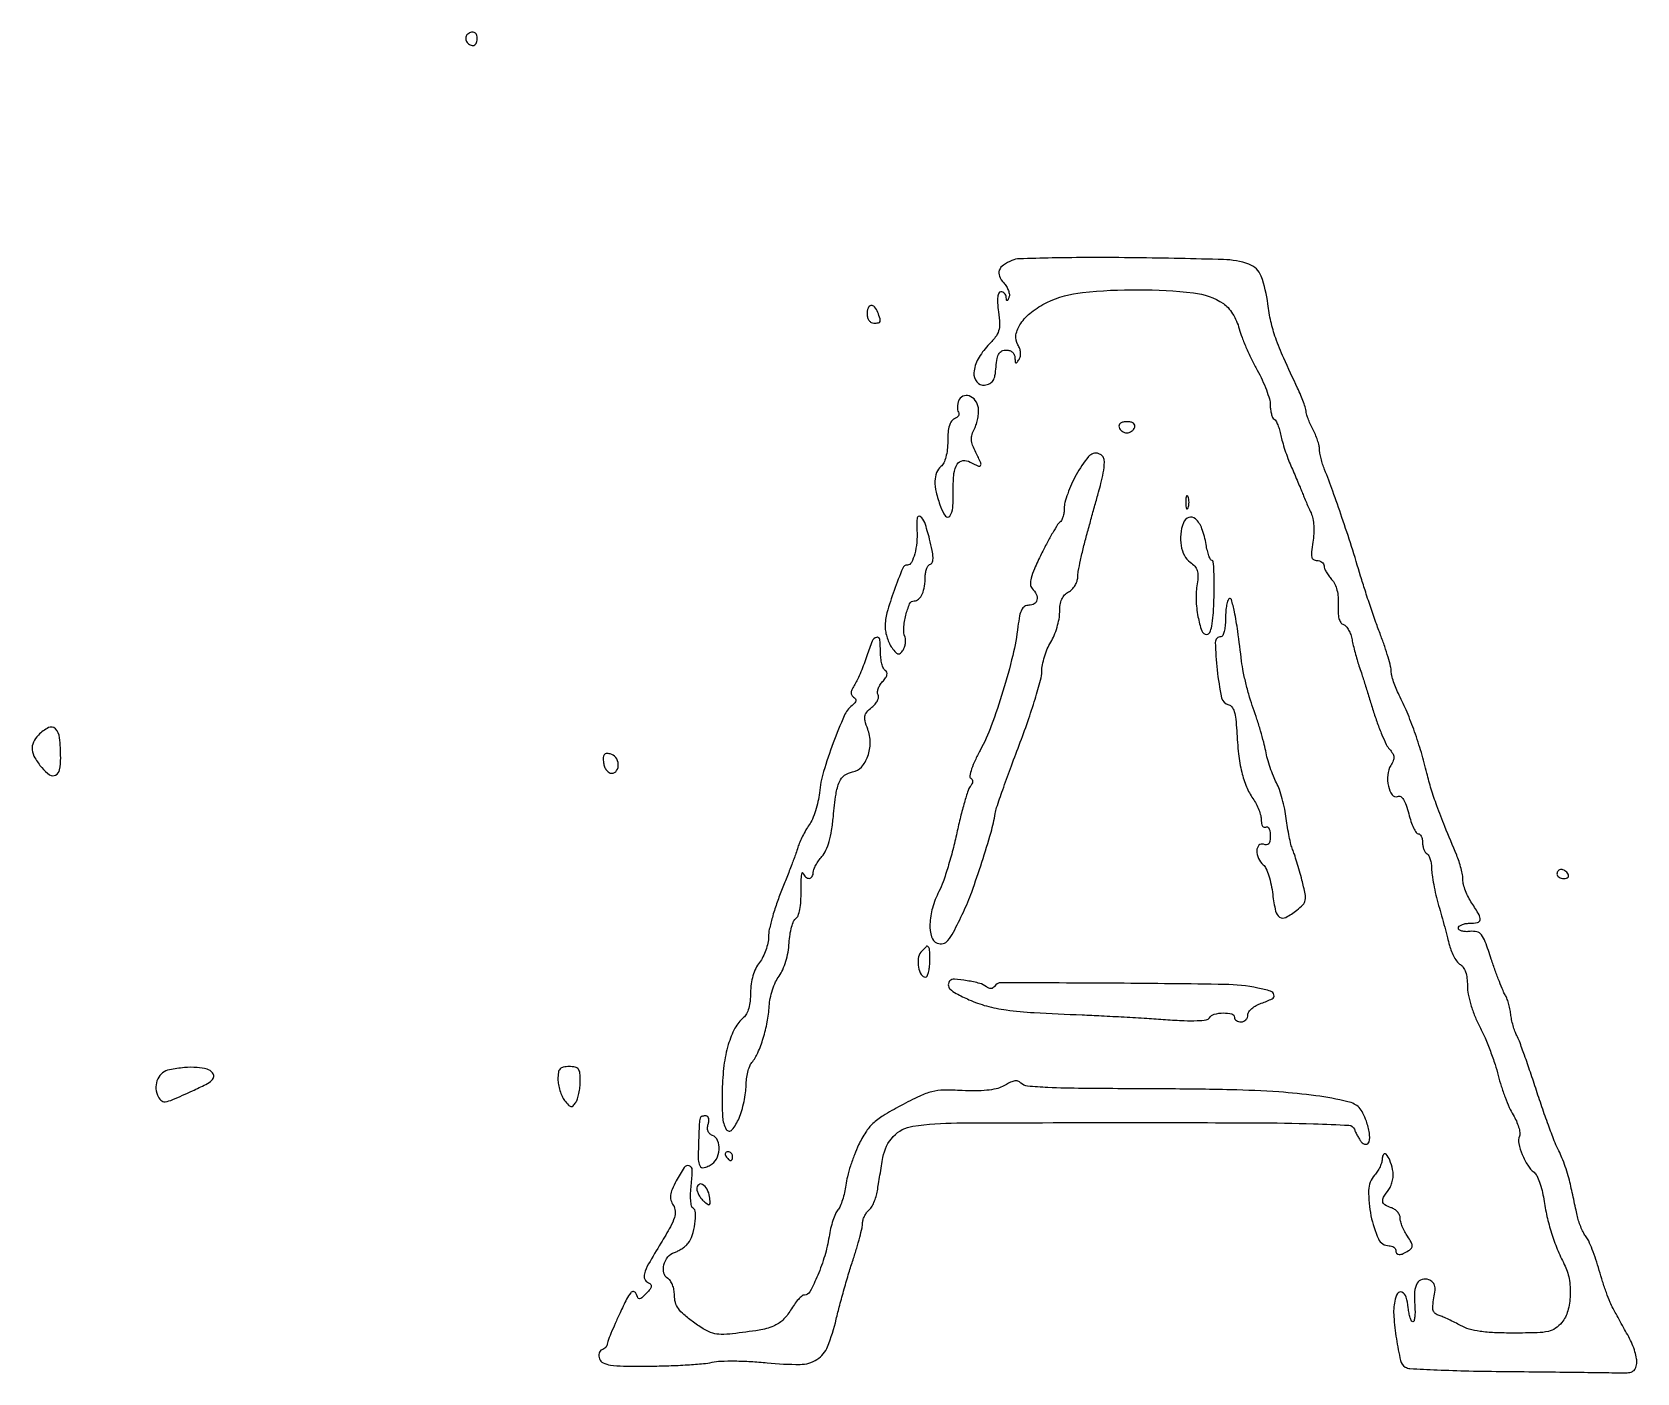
# Model space of a CAD drawing. Extents: x 0 to 5034, y 0 to 2560.
# Drawn here: x 3874.6 to 4232.8, y 1354.6 to 1654 of the extents above; entities that cross this region are included whole.
import ezdxf

# ---------------------------------------------------------------- set-up
doc = ezdxf.new("R2010")
doc.units = 0

msp = doc.modelspace()

# ---------------------------------------------------------------- linework, layer by layer
for points in [[(3971.693853, 1653.36052, 0.191124), (3971.401415, 1652.683432, 0.139481), (3971.603969, 1651.880661, 0.123736), (3972.230079, 1651.235684, 0.139398), (3973.059017, 1651, 0.156819), (3973.417907, 1651.1154, 0.097386), (3973.723586, 1651.440625, 0.079459), (3973.929934, 1651.926402, 0.06085), (3974, 1652.5, 0.103624), (3973.806289, 1653.424643, 0.202875), (3973.269246, 1653.932483, 0.1934), (3972.508765, 1653.913511, 0.094876)], [(4093.352327, 1603.026605, 0.052807), (4091.432993, 1601.985621, 0.155332), (4090.522556, 1600.81282, 0.189723), (4090.553086, 1599.489904, 0.084576), (4091.50466, 1597.994851, -0.046081), (4092.116429, 1597.1791, -0.049445), (4092.551867, 1596.283535, -0.055074), (4092.760602, 1595.444092, -0.129348), (4092.681569, 1594.807864, -0.01123), (4092.408019, 1594.166791, -0.268511), (4092.254793, 1594.057314, -0.404651), (4092.136425, 1594.151728, -0.016354), (4092.078947, 1594.75, 0.088121), (4091.962713, 1595.227329, 0.089361), (4091.689513, 1595.632812, 0.093301), (4091.303619, 1595.904585, 0.107289), (4090.864076, 1596, 0.283676), (4090.402467, 1595.715185, 0.087612), (4090.158243, 1594.897847, 0.047543), (4090.130078, 1593.528466, 0.015443), (4090.343154, 1591.513075, -0.022509), (4090.584248, 1588.876987, -0.087783), (4090.3746, 1587.259854, -0.091813), (4089.628046, 1585.850556, -0.025949), (4087.979078, 1583.978597, 0.068983), (4085.781074, 1581.003458, 0.104342), (4084.861723, 1577.929491, 0.192356), (4085.491391, 1575.874976, 0.264527), (4087.25, 1575.180449, 0.078602), (4088.389353, 1575.530348, 0.139488), (4089.114442, 1576.181899, 0.09543), (4089.552945, 1577.308129, 0.024614), (4089.810365, 1579.25, -0.022555), (4090.053562, 1581.144415, -0.09217), (4090.456726, 1582.226659, -0.154028), (4091.099287, 1582.79562, -0.105153), (4092.060365, 1583, -0.076818), (4092.852343, 1582.877602, -0.106264), (4093.4749, 1582.522468, -0.11299), (4093.871174, 1581.962235, -0.095755), (4094.015313, 1581.25, 0.013799), (4094.04874, 1580.330701, 0.295462), (4094.203424, 1580.122302, 0.337006), (4094.436066, 1580.192334, 0.015984), (4094.923538, 1580.910523, 0.088099), (4095.213573, 1581.618902, 0.072682), (4095.268914, 1582.434389, 0.066297), (4095.084678, 1583.299827, 0.054077), (4094.672208, 1584.15327, -0.185874), (4094.243908, 1586.371978, -0.106517), (4095.292208, 1588.928844, -0.078765), (4097.701753, 1591.47147, -0.051092), (4101.155684, 1593.603213, -0.087215), (4109.118365, 1595.86605, -0.027084), (4121.59286, 1596.474485, -0.025716), (4133.870595, 1595.775868, -0.118495), (4140.527767, 1593.38985, -0.069173), (4141.582991, 1592.467763, -0.03874), (4142.59848, 1591.095455, -0.03649), (4143.464358, 1589.459013, -0.037691), (4144.072319, 1587.731428, 0.025472), (4144.694768, 1585.814472, 0.0113), (4145.699941, 1583.351628, 0.011151), (4146.884147, 1580.785797, 0.014777), (4148.081517, 1578.509555, -0.019327), (4149.198619, 1576.33819, -0.019424), (4150.142696, 1574.090622, -0.019664), (4150.810485, 1572.072122, -0.070159), (4151, 1570.72816, 0.03082), (4151.064083, 1569.689524, 0.03667), (4151.255809, 1568.72666, 0.039778), (4151.534954, 1567.960439, 0.148155), (4151.870838, 1567.579826, -0.131576), (4152.246494, 1567.181066, -0.026269), (4152.66803, 1566.288903, -0.026121), (4153.060482, 1565.16749, -0.021757), (4153.361805, 1563.940974, 0.020318), (4153.713431, 1562.49172, 0.009915), (4154.273, 1560.673033, 0.009818), (4154.930655, 1558.801678, 0.01401), (4155.592927, 1557.170165, -0.001753), (4156.275525, 1555.600132, -0.001436), (4156.99449, 1553.917173, -0.00145), (4157.646701, 1552.365749, -0.003827), (4158.10196, 1551.25, 0.004611), (4158.525476, 1550.216678, 0.002539), (4159.061485, 1548.960388, 0.002531), (4159.618099, 1547.691611, 0.004056), (4160.107353, 1546.615151, -0.061491), (4160.507317, 1545.374569, -0.031444), (4160.713507, 1543.749207, -0.029339), (4160.721942, 1541.937042, -0.028348), (4160.519455, 1540.115151, 0.013011), (4160.206272, 1537.914247, 0.08242), (4160.261638, 1536.788432, 0.200138), (4160.657976, 1536.219744, 0.142726), (4161.412102, 1536, -0.072106), (4162.0189, 1535.912035, -0.08712), (4162.533555, 1535.655943, -0.10043), (4162.877614, 1535.275391, -0.134525), (4163, 1534.828741, 0.097158), (4163.113086, 1534.252264, 0.030119), (4163.497327, 1533.451999, 0.028848), (4164.045076, 1532.588974, 0.028095), (4164.693028, 1531.786707, -0.071084), (4165.399158, 1530.740328, -0.050105), (4165.888591, 1529.406061, -0.044434), (4166.146503, 1527.834312, -0.033205), (4166.159588, 1526.077787, 0.025219), (4166.144996, 1524.362934, 0.055484), (4166.344232, 1523.068965, 0.0797), (4166.744088, 1522.180015, 0.156927), (4167.341406, 1521.699232, -0.124371), (4167.918211, 1521.292753, -0.047977), (4168.486057, 1520.486428, -0.043702), (4168.960924, 1519.451925, -0.041117), (4169.260498, 1518.329411, 0.013015), (4169.530185, 1517.03, 0.007099), (4169.925027, 1515.449889, 0.00707), (4170.37215, 1513.85423, 0.011152), (4170.805421, 1512.5, -0.004899), (4171.341147, 1510.894969, -0.001312), (4172.161341, 1508.3321, -0.001329), (4173.077969, 1505.414916, -0.001373), (4173.969156, 1502.524169, 0.012002), (4174.895909, 1499.730415, 0.01367), (4175.919378, 1497.104465, 0.012899), (4176.902318, 1494.931321, 0.071369), (4177.617684, 1493.869961, -0.043137), (4178.335958, 1492.923829, -0.120409), (4178.599, 1492.139175, -0.119225), (4178.471743, 1491.316849, -0.04187), (4177.922008, 1490.246722, 0.117892), (4177.219668, 1488.152253, 0.076467), (4177.383256, 1485.59123, 0.101829), (4178.225058, 1483.703074, 0.341091), (4179.440823, 1483.338918, -0.232656), (4180.113397, 1483.2777, -0.115223), (4180.739428, 1482.661626, -0.060306), (4181.332635, 1481.412982, -0.019096), (4181.91335, 1479.429839, 0.019623), (4182.412298, 1477.732571, 0.029437), (4182.990654, 1476.301265, 0.029081), (4183.5678, 1475.247361, 0.258442), (4184.014398, 1475, -0.188672), (4184.390732, 1474.852751, -0.088989), (4184.710479, 1474.429836, -0.068806), (4184.927322, 1473.801812, -0.048805), (4185, 1473.059017, 0.046881), (4185.074077, 1472.270704, 0.046318), (4185.29375, 1471.50665, 0.050262), (4185.616444, 1470.876024, 0.111412), (4186, 1470.5, -0.138378), (4186.385854, 1470.079291, -0.042636), (4186.709736, 1469.273037, -0.038988), (4186.933604, 1468.266378, -0.034133), (4187.011869, 1467.190983, 0.0357), (4187.117987, 1465.793323, 0.010539), (4187.477772, 1463.674851, 0.010522), (4187.984156, 1461.303095, 0.011143), (4188.581257, 1459, -0.001511), (4189.240906, 1456.643471, -0.001222), (4189.93516, 1454.110069, -0.001234), (4190.564208, 1451.769561, -0.00319), (4191.003133, 1450.07683, 0.033315), (4191.449441, 1448.702195, 0.033505), (4192.073673, 1447.401739, 0.035491), (4192.771845, 1446.348704, 0.101388), (4193.433745, 1445.77714, -0.122167), (4194.097589, 1445.154558, -0.063653), (4194.591327, 1444.125091, -0.050385), (4194.899527, 1442.742834, -0.029682), (4195, 1441.051856, 0.049115), (4195.187682, 1439.145808, 0.024238), (4195.778056, 1436.782181, 0.02294), (4196.667281, 1434.261195, 0.02346), (4197.777905, 1431.851546, -0.017875), (4198.939604, 1429.403357, -0.01111), (4200.134074, 1426.456392, -0.011143), (4201.184437, 1423.492546, -0.019737), (4201.898019, 1421, 0.017177), (4202.556585, 1418.654321, 0.013391), (4203.426737, 1416.153481, 0.013598), (4204.364143, 1413.8653, 0.03178), (4205.217362, 1412.224616, -0.030093), (4205.93205, 1410.86156, -0.03389), (4206.446155, 1409.474726, -0.036135), (4206.712867, 1408.253421, -0.127986), (4206.624086, 1407.462766, 0.145605), (4206.495985, 1405.807377, 0.043435), (4207.249766, 1403.359887, 0.043909), (4208.475286, 1400.967118, 0.087671), (4209.898351, 1399.396021, -0.115616), (4210.494635, 1398.659676, -0.026722), (4211.115861, 1397.17813, -0.026206), (4211.66342, 1395.351288, -0.022999), (4212.045172, 1393.396021, 0.019674), (4212.766413, 1389.566768, 0.020073), (4213.782582, 1385.832, 0.020353), (4215.078833, 1382.241878, 0.021681), (4216.638646, 1378.845708, -0.074682), (4217.708096, 1375.669857, -0.054615), (4217.956119, 1371.951787, -0.056339), (4217.405543, 1368.429803, -0.103759), (4216.086293, 1365.860784, -0.072245), (4214.677718, 1364.560685, -0.096537), (4213.084883, 1363.870936, -0.047611), (4210.594277, 1363.568029, -0.006469), (4205.336293, 1363.5, -0.010463), (4201.032928, 1363.59006, -0.024617), (4197.834354, 1363.88217, -0.032986), (4195.392472, 1364.393057, -0.059107), (4193.5, 1365.171561, 0.009637), (4192.219595, 1365.852986, 0.008379), (4190.853157, 1366.518182, 0.008457), (4189.596198, 1367.078554, 0.024444), (4188.702238, 1367.408504, -0.090857), (4187.83996, 1367.863918, -0.155257), (4187.387361, 1368.531753, -0.096292), (4187.286764, 1369.581238, -0.022257), (4187.537331, 1371.347301, 0.023366), (4187.780693, 1373.090335, 0.090879), (4187.683975, 1374.170998, 0.141945), (4187.244098, 1374.884405, 0.092728), (4186.415043, 1375.394227, 0.15931), (4184.893876, 1375.471024, 0.201024), (4183.792668, 1374.612336, 0.111722), (4183.222461, 1372.696172, 0.03718), (4183.244891, 1369.75, -0.017791), (4183.31159, 1368.31233, -0.029607), (4183.252925, 1367.101562, -0.030363), (4183.100966, 1366.207299, -0.348617), (4182.839784, 1366, -0.287447), (4182.544179, 1366.185248, -0.034596), (4182.244131, 1366.932065, -0.032679), (4181.985102, 1367.957061, -0.020942), (4181.813358, 1369.172988, 0.05113), (4181.333018, 1371.535182, 0.208005), (4180.395446, 1372.619509, 0.385334), (4179.438119, 1372.336012, 0.089842), (4178.78003, 1370.629632, 0.065049), (4178.576883, 1367.188601, 0.022204), (4179.153718, 1362.210011, 0.016152), (4180.090925, 1357.390169, 0.200855), (4181.152374, 1355.905828, 0.125941), (4182.189067, 1355.581717, 0.00211), (4188.23735, 1355.289798, 0.005284), (4195.315025, 1355.053041, 0.003471), (4203.468237, 1354.923148, -0.000355), (4211.814902, 1354.842192, -0.000455), (4219.49692, 1354.755241, -0.000349), (4225.937598, 1354.671984, -0.003907), (4228.5, 1354.617043, 0.018314), (4230.68781, 1354.63317, 0.100635), (4231.827179, 1354.917542, 0.169232), (4232.463442, 1355.547566, 0.078556), (4232.80949, 1356.673227, 0.081295), (4232.786739, 1357.76824, 0.027074), (4232.408749, 1359.332184, 0.026128), (4231.794791, 1361.048568, 0.026956), (4231.010662, 1362.673227, 0.000148), (4230.10198, 1364.321406, 0.000116), (4229.114509, 1366.110261, 0.000117), (4228.194464, 1367.775137, 0.000286), (4227.516289, 1369, -0.030741), (4226.870827, 1370.354246, -0.008787), (4226.038308, 1372.528125, -0.00881), (4225.183431, 1375.019531, -0.009245), (4224.43124, 1377.5, 0.011367), (4223.690137, 1379.907081, 0.012889), (4222.868382, 1382.178125, 0.012146), (4222.076648, 1384.065193, 0.066971), (4221.496693, 1385, -0.051076), (4220.975018, 1385.784276, -0.02094), (4220.426349, 1386.940625, -0.020458), (4219.936361, 1388.241424, -0.024658), (4219.588, 1389.5, -0.000591), (4219.264995, 1390.947553, -0.00026), (4218.840973, 1392.863165, -0.000258), (4218.393441, 1394.894965, -0.000346), (4217.990192, 1396.736305, 0.017669), (4217.516123, 1398.591077, 0.01203), (4216.852517, 1400.665364, 0.012135), (4216.114523, 1402.638222, 0.02376), (4215.415724, 1404.162971, -0.025792), (4214.576647, 1406.013608, -0.004994), (4213.268456, 1409.44619, -0.0053), (4211.823623, 1413.485283, -0.004873), (4210.422616, 1417.668313, 0.003312), (4209.066191, 1421.760628, 0.004189), (4207.755556, 1425.524753, 0.00333), (4206.609927, 1428.662238, 0.033672), (4206.038119, 1429.928774, -0.036488), (4205.616247, 1430.877403, -0.017689), (4205.210867, 1432.142336, -0.017439), (4204.879827, 1433.495757, -0.023997), (4204.684038, 1434.732354, 0.023316), (4204.495569, 1435.9333, 0.019874), (4204.188234, 1437.178227, 0.020341), (4203.817013, 1438.289301, 0.052144), (4203.435573, 1439.045228, -0.044294), (4202.95413, 1439.963297, -0.005995), (4202.142049, 1441.982036, -0.006871), (4201.239192, 1444.404667, -0.005744), (4200.345871, 1447, 0.008459), (4198.991296, 1450.867036, 0.075538), (4198.123035, 1452.439006, 0.171841), (4197.112545, 1453.093865, 0.089715), (4195.595871, 1453.178434, -0.038984), (4194.601538, 1453.133341, -0.062243), (4193.762537, 1453.266101, -0.087179), (4193.195996, 1453.5434, -0.239873), (4193, 1453.928434, -0.215479), (4193.18526, 1454.338354, -0.079397), (4193.734375, 1454.685228, -0.060383), (4194.542806, 1454.921479, -0.040947), (4195.5, 1455, 0.048614), (4197.281815, 1455.173652, 0.327464), (4197.84764, 1455.788901, 0.161625), (4197.605598, 1456.925484, 0.013664), (4196, 1459.5, -0.029562), (4195.239003, 1460.811264, -0.025431), (4194.594872, 1462.269721, -0.026237), (4194.146833, 1463.656101, -0.064374), (4194.006589, 1464.716073, 0.04387), (4193.908556, 1465.794461, 0.017515), (4193.594093, 1467.245828, 0.017174), (4193.143641, 1468.7963, 0.02073), (4192.611598, 1470.216073, -0.003567), (4189.967111, 1476.597499, -0.009345), (4188.187435, 1481.226529, -0.012576), (4186.929685, 1484.981656, -0.016098), (4185.971642, 1488.5, 0.013955), (4184.736091, 1493.115365, 0.012954), (4183.216793, 1497.771842, 0.013379), (4181.527341, 1502.152981, 0.019171), (4179.780377, 1505.930778, -0.019216), (4179.098895, 1507.404825, -0.018486), (4178.522986, 1508.945804, -0.018778), (4178.117364, 1510.339913, -0.061474), (4178, 1511.290887, 0.061831), (4177.866386, 1512.367234, 0.009816), (4177.304929, 1514.422764, 0.010752), (4176.53972, 1516.830026, 0.009224), (4175.6338, 1519.329445, -0.006505), (4174.57727, 1522.19564, -0.003533), (4173.349731, 1525.743649, -0.003519), (4172.151619, 1529.371381, -0.005562), (4171.180996, 1532.5, 0.004477), (4169.139476, 1539.131294, 0.004708), (4167.012474, 1545.614314, 0.005008), (4164.952529, 1551.504055, 0.008948), (4163.124512, 1556.297053, -0.018184), (4162.693568, 1557.492842, -0.015843), (4162.328516, 1558.772712, -0.016125), (4162.072375, 1559.95177, -0.044543), (4161.993839, 1560.797053, 0.058529), (4161.891031, 1561.645809, 0.019968), (4161.550673, 1562.841149, 0.019538), (4161.066107, 1564.142713, 0.021318), (4160.493839, 1565.364307, -0.014784), (4159.922195, 1566.544201, -0.016197), (4159.439631, 1567.720834, -0.015802), (4159.093022, 1568.748799, -0.074149), (4159.002778, 1569.364307, 0.078592), (4158.899773, 1570.026061, 0.010944), (4158.444585, 1571.34139, 0.012298), (4157.828575, 1572.885257, 0.010154), (4157.098646, 1574.5, -0.005937), (4153.994979, 1581.214476, -0.020382), (4152.211938, 1585.674121, -0.02892), (4151.144728, 1589.360931, -0.025842), (4150.461571, 1593.28726, 0.058028), (4148.970996, 1599.471319, 0.224296), (4146.230287, 1602.166682, 0.077373), (4140.563051, 1603.205728, 0.003578), (4120.930117, 1603.593204, 0.003346), (4111.03002, 1603.651474, 0.004934), (4102.339218, 1603.558704, 0.002381), (4094.967437, 1603.372131, 0.090593)], [(4061, 1591, 0.072314), (4061.111864, 1590.230589, 0.08892), (4061.4375, 1589.583333, 0.10214), (4061.924246, 1589.153209, 0.130775), (4062.5, 1589, 0.036287), (4063.534289, 1589.075161, 0.274596), (4063.899279, 1589.370956, 0.168163), (4063.9112, 1589.951151, 0.013436), (4063.393011, 1591.418213, 0.07847), (4062.691681, 1592.634558, 0.272501), (4061.874973, 1592.941099, 0.276633), (4061.220756, 1592.375605, 0.07973)], [(4081.408363, 1571.621794, 0.04822), (4081.22744, 1570.968179, 0.043171), (4081.166009, 1570.267006, 0.045693), (4081.224187, 1569.623915, 0.093277), (4081.405644, 1569.152672, -0.152187), (4081.509506, 1568.748473, -0.123269), (4081.378357, 1568.31817, -0.098386), (4081.022035, 1567.925794, -0.067846), (4080.494256, 1567.63617, 0.154799), (4079.83364, 1567.108947, 0.074813), (4079.367242, 1566.120112, 0.051196), (4079.086874, 1564.654963, 0.021696), (4079, 1562.65383, -0.026455), (4078.899328, 1560.752439, -0.038404), (4078.594357, 1559.10054, -0.045171), (4078.120736, 1557.80149, -0.109985), (4077.5, 1557, 0.127317), (4076.507055, 1555.623167, 0.090239), (4076.142747, 1553.744473, 0.062965), (4076.427172, 1551.26506, 0.026685), (4077.396696, 1548.055246, 0.066877), (4078.502536, 1545.932417, 0.511603), (4079.452488, 1545.921759, 0.143408), (4080.136427, 1547.787495, 0.020436), (4080.242016, 1551.906941, -0.030303), (4080.402411, 1555.441648, -0.113719), (4081.122397, 1557.527316, -0.22958), (4082.359453, 1558.303913, -0.151302), (4084.039264, 1557.978987, 0.014654), (4085.860393, 1557.071962, 0.383378), (4086.342374, 1557.220741, 0.246619), (4086.377093, 1557.844364, 0.008692), (4085.303926, 1560.092585, -0.025775), (4084.568797, 1561.778432, -0.074456), (4084.302633, 1563.020949, -0.089461), (4084.434533, 1564.152313, -0.049262), (4084.969679, 1565.443344, 0.046155), (4085.407923, 1566.482345, 0.030499), (4085.723595, 1567.739955, 0.030673), (4085.881594, 1569.011526, 0.050868), (4085.839108, 1570.090543, 0.124853), (4085.158524, 1571.748965, 0.151188), (4083.808248, 1572.739375, 0.194541), (4082.382334, 1572.665826, 0.194543)], [(4117.25, 1565.75, 0.087886), (4117.509184, 1565.272249, 0.06965), (4117.935938, 1564.867188, 0.06941), (4118.459169, 1564.593688, 0.085974), (4119, 1564.5, 0.085974), (4119.540831, 1564.593688, 0.06941), (4120.064062, 1564.867188, 0.06965), (4120.490816, 1565.272249, 0.087886), (4120.75, 1565.75, 0.162171), (4120.750104, 1566.249077, 0.158614), (4120.451282, 1566.653846, 0.105759), (4119.848796, 1566.915359, 0.049736), (4119, 1567, 0.049736), (4118.151204, 1566.915359, 0.105759), (4117.548718, 1566.653846, 0.158614), (4117.249896, 1566.249077, 0.162171)], [(4107.658929, 1555.114672, 0.019576), (4106.641175, 1553.056763, 0.019238), (4105.78106, 1550.913685, 0.019529), (4105.174202, 1548.980275, 0.066369), (4105, 1547.673689, -0.034307), (4104.929835, 1546.652286, -0.039214), (4104.72044, 1545.69598, -0.04293), (4104.414728, 1544.930034, -0.138796), (4104.048306, 1544.529855, 0.115008), (4103.535574, 1544.020001, 0.00737), (4102.434328, 1542.201298, 0.010474), (4101.187838, 1539.966449, 0.00759), (4099.890337, 1537.428807, 0.010032), (4098.366066, 1534.169121, 0.039121), (4097.626281, 1532.072035, 0.070529), (4097.456199, 1530.66283, 0.193535), (4097.842031, 1529.757969, -0.083101), (4098.765967, 1528.46262, -0.161821), (4098.932355, 1527.217986, -0.21085), (4098.326707, 1526.339472, -0.138783), (4097.127229, 1526, 0.134119), (4096.179293, 1525.741069, 0.141575), (4095.517859, 1525.039866, 0.073082), (4095.056451, 1523.688547, 0.015945), (4094.684789, 1521.25, -0.029519), (4093.521461, 1514.797714, -0.014882), (4091.33764, 1506.818993, -0.014794), (4088.727044, 1499.109708, -0.035088), (4086.223822, 1493.596987, 0.016075), (4085.116115, 1491.384864, 0.02697), (4084.348884, 1489.453711, 0.025893), (4083.924298, 1487.934172, 0.319753), (4084.144567, 1487.410652, -0.130724), (4084.460265, 1487.076661, -0.139309), (4084.558513, 1486.638204, -0.105517), (4084.415914, 1486.11617, -0.054006), (4084.039372, 1485.547441, 0.095267), (4083.533398, 1484.627312, 0.007733), (4082.722621, 1481.981345, 0.010183), (4081.862159, 1478.766281, 0.007652), (4081.042157, 1475.19727, -0.011051), (4080.149057, 1471.427702, -0.010262), (4079.069823, 1467.606423, -0.010303), (4077.970368, 1464.248133, -0.0337), (4077.051343, 1462.10064, 0.048216), (4075.598582, 1458.414125, 0.061569), (4075.031521, 1454.809777, 0.07865), (4075.384812, 1451.973251, 0.235066), (4076.67005, 1450.573119, 0.152059), (4077.968189, 1450.489141, 0.160049), (4079.05372, 1451.16159, 0.057027), (4080.273894, 1453.004412, 0.006457), (4082.490066, 1457.5, 0.024829), (4084.358402, 1461.975796, 0.008404), (4086.639919, 1468.658774, 0.008035), (4088.673781, 1475.325469, 0.031987), (4089.590147, 1479.5, -0.043937), (4089.913971, 1480.823539, -0.002491), (4091.290619, 1484.806872, -0.003802), (4092.991021, 1489.533451, -0.002779), (4094.948392, 1494.757438, 0.007448), (4096.883022, 1500.071235, 0.009241), (4098.517188, 1505.073006, 0.007811), (4099.740869, 1509.30168, 0.066324), (4100.003738, 1511.257438, -0.048131), (4100.148073, 1512.73554, -0.026068), (4100.59278, 1514.509285, -0.025727), (4101.23888, 1516.283581, -0.036731), (4102.003738, 1517.77417, 0.038676), (4102.768459, 1519.278853, 0.025987), (4103.413598, 1521.097242, 0.026214), (4103.856455, 1522.934299, 0.046067), (4104, 1524.488986, -0.035261), (4104.115186, 1526.120292, -0.069193), (4104.473095, 1527.368949, -0.084473), (4105.095404, 1528.306751, -0.081427), (4106, 1529, 0.07565), (4106.766755, 1529.573759, 0.056386), (4107.419414, 1530.406549, 0.056675), (4107.866274, 1531.358598, 0.07891), (4108.023536, 1532.285184, -0.043506), (4108.149421, 1533.571114, -0.006938), (4108.648337, 1536.052523, -0.007638), (4109.323077, 1538.966167, -0.006625), (4110.117467, 1542, 0.000076), (4110.985074, 1545.144758, 0.000069), (4111.87986, 1548.391688, 0.000069), (4112.679428, 1551.29622, 0.000222), (4113.209738, 1553.227023, 0.051844), (4113.99556, 1557.97534, 0.337897), (4112.73099, 1559.858741, 0.310735), (4110.438119, 1559.21242, 0.048803)], [(4132.157895, 1549, 0.017491), (4132.189089, 1548.10856, 0.078554), (4132.306058, 1547.601562, 0.447206), (4132.474999, 1547.540618, 0.174857), (4132.662281, 1547.75, 0.057986), (4132.818615, 1548.320008, 0.037979), (4132.87034, 1549, 0.037979), (4132.818615, 1549.679992, 0.057986), (4132.662281, 1550.25, 0.174857), (4132.474999, 1550.459382, 0.447206), (4132.306058, 1550.398438, 0.078554), (4132.189089, 1549.89144, 0.017491)], [(4072.136749, 1542.75, -0.038394), (4072.094639, 1540.028579, -0.044096), (4071.628572, 1537.472516, -0.048931), (4070.889987, 1535.547032, -0.283968), (4070.004461, 1535, 0.30506), (4068.951733, 1534.291803, 0.010071), (4067.048241, 1529.329558, 0.01761), (4065.448567, 1524.351585, 0.071983), (4065.031803, 1521.212487, 0.045531), (4065.1539, 1520.028076, 0.030593), (4065.497146, 1518.710724, 0.030833), (4065.991133, 1517.465649, 0.051991), (4066.571288, 1516.504871, 0.019746), (4067.443815, 1515.440372, 0.162403), (4067.979597, 1515.131681, 0.255795), (4068.456605, 1515.279313, 0.050982), (4069.028981, 1516.004871, 0.058024), (4069.354837, 1516.679224, 0.045642), (4069.550223, 1517.467427, 0.047), (4069.595246, 1518.244988, 0.079333), (4069.469367, 1518.884243, -0.108435), (4069.187505, 1520.932752, -0.04162), (4069.655039, 1523.78482, -0.038556), (4070.509799, 1526.340605, -0.301403), (4071.504302, 1527, 0.189906), (4072.512613, 1527.397297, 0.098827), (4073.313685, 1528.51207, 0.069106), (4073.831695, 1530.260111, 0.037543), (4074, 1532.498454, -0.045851), (4074.084682, 1533.419961, -0.053901), (4074.336099, 1534.259496, -0.062352), (4074.705579, 1534.900022, -0.151465), (4075.144168, 1535.214723, 0.243149), (4075.60573, 1535.688817, 0.082388), (4075.734947, 1536.672911, 0.04306), (4075.542114, 1538.273291, 0.011228), (4074.955119, 1540.798056, 0.017696), (4073.865101, 1544.500994, 0.162252), (4072.872662, 1545.824614, 0.574677), (4072.17645, 1545.499014, 0.037877)], [(4131.606989, 1544.418213, 0.066246), (4131.004792, 1541.893093, 0.068277), (4131.093501, 1539.325092, 0.075473), (4131.830451, 1537.112638, 0.122505), (4133.124207, 1535.625555, -0.055551), (4134.155238, 1534.717614, -0.106422), (4134.706022, 1533.768373, -0.089579), (4134.869565, 1532.564614, -0.031238), (4134.683637, 1530.818851, 0.050174), (4134.441645, 1527.281026, 0.039496), (4134.867059, 1523.461424, 0.037479), (4135.723504, 1520.302989, 0.31787), (4136.858958, 1519.5, 0.298993), (4137.503334, 1519.923156, 0.054298), (4137.947663, 1521.358651, 0.031438), (4138.263241, 1523.794605, 0.008133), (4138.460038, 1527.75, 0.008373), (4138.512878, 1530.913324, 0.01395), (4138.438445, 1533.576562, 0.007582), (4138.284735, 1535.737778, 0.389196), (4137.998886, 1536, -0.283312), (4137.679182, 1536.196961, -0.028548), (4137.307142, 1537.054336, -0.029078), (4136.955847, 1538.213798, -0.018796), (4136.679233, 1539.58923, 0.047604), (4135.760038, 1543.100879, 0.115209), (4134.297903, 1545.329871, 0.288808), (4132.819266, 1545.627327, 0.213298)], [(4141.75, 1527.424664, 0.133839), (4141.458177, 1526.907814, 0.021498), (4141.220312, 1525.763287, 0.022456), (4141.054948, 1524.356584, 0.018031), (4141, 1522.833333, -0.024639), (4140.927566, 1521.364331, -0.039181), (4140.70625, 1520.126042, -0.046453), (4140.386653, 1519.245096, -0.290245), (4140, 1519, 0.419435), (4138.733351, 1517.71061, 0.024027), (4139.137853, 1511.575624, 0.023519), (4140.143672, 1505.378952, 0.299711), (4141.738586, 1503.799679, -0.193849), (4142.439208, 1503.339616, -0.077847), (4142.948316, 1502.289525, -0.046507), (4143.300339, 1500.580203, -0.015007), (4143.507572, 1498, 0.015517), (4143.930235, 1492.803969, 0.03068), (4144.644457, 1488.729693, 0.038477), (4145.69126, 1485.481834, 0.056069), (4147.133923, 1482.84563, -0.033164), (4147.848237, 1481.67121, -0.027505), (4148.45184, 1480.338053, -0.028372), (4148.86916, 1479.050444, -0.064261), (4149, 1478.036613, 0.045515), (4149.071379, 1477.254109, 0.09907), (4149.29375, 1476.696441, 0.177149), (4149.62202, 1476.450387, 0.214744), (4150, 1476.5, -0.25088), (4150.384298, 1476.523842, -0.16619), (4150.712221, 1476.212777, -0.084535), (4150.931144, 1475.538029, -0.036283), (4151, 1474.590402, -0.031692), (4150.925541, 1473.416835, -0.132892), (4150.658571, 1472.769126, -0.221511), (4150.190925, 1472.52589, -0.102872), (4149.5, 1472.638374, 0.299859), (4148.472411, 1472.412631, 0.191831), (4147.987714, 1471.242933, 0.109777), (4148.355709, 1469.472124, 0.114116), (4149.436787, 1468.052462, -0.117787), (4150.035504, 1467.254301, -0.024986), (4150.650809, 1465.615242, -0.02485), (4151.186762, 1463.596246, -0.021374), (4151.552011, 1461.430017, 0.02201), (4152.181784, 1457.723705, 0.19655), (4153.096641, 1456.387831, 0.275155), (4154.476692, 1456.325485, 0.040903), (4156.914097, 1457.900316, 0.039102), (4158.29841, 1459.148065, 0.148253), (4158.814751, 1460.178011, 0.094968), (4158.788224, 1461.572382, 0.01102), (4158.071368, 1464.62808, 0.005323), (4157.529443, 1466.639987, 0.005195), (4156.940555, 1468.656373, 0.005128), (4156.3869, 1470.41627, 0.019353), (4155.986696, 1471.5, -0.037539), (4155.629413, 1472.587568, -0.010243), (4155.231422, 1474.351746, -0.010299), (4154.861203, 1476.377073, -0.010553), (4154.578056, 1478.399562, 0.021487), (4154.236624, 1480.502478, 0.016376), (4153.689562, 1482.770631, 0.016646), (4153.035233, 1484.865775, 0.036914), (4152.368981, 1486.399562, -0.02599), (4151.689956, 1487.873839, -0.013742), (4150.995256, 1489.764246, -0.013639), (4150.388947, 1491.742426, -0.020492), (4149.978993, 1493.5, 0.016606), (4149.546984, 1495.419436, 0.007217), (4148.85187, 1497.940625, 0.007133), (4148.035367, 1500.601585, 0.009423), (4147.211609, 1503, -0.016071), (4146.39983, 1505.469925, -0.01063), (4145.620022, 1508.353125, -0.010702), (4144.98113, 1511.190396, -0.020362), (4144.609922, 1513.5, 0.004757), (4143.743635, 1520.222524, 0.016226), (4142.996652, 1524.570999, 0.020448), (4142.323918, 1527.279418, 0.571616)], [(4060.961973, 1514.75, -0.012325), (4060.34255, 1512.964663, -0.010528), (4059.604384, 1511.114701, -0.010658), (4058.861753, 1509.460767, -0.029477), (4058.247577, 1508.342599, 0.029037), (4057.672449, 1507.297702, 0.090307), (4057.462753, 1506.524941, 0.145878), (4057.583375, 1505.944399, 0.131411), (4058.005504, 1505.496598, -0.098385), (4058.414845, 1505.115477, -0.203388), (4058.509998, 1504.697125, -0.140019), (4058.276237, 1504.22039, -0.040719), (4057.674662, 1503.653999, 0.12129), (4055.908373, 1501.356924, 0.013965), (4053.436482, 1495.277405, 0.017791), (4051.295178, 1488.873148, 0.046468), (4050.359302, 1484.115347, -0.028608), (4050.047221, 1482.163567, -0.023194), (4049.497763, 1480.115702, -0.023782), (4048.811693, 1478.271032, -0.054528), (4048.085551, 1476.980659, 0.022833), (4047.341827, 1475.835177, 0.015607), (4046.599278, 1474.47268, 0.015757), (4045.964708, 1473.111607, 0.030437), (4045.55968, 1471.980659, -0.01618), (4045.106275, 1470.591108, -0.003153), (4044.192631, 1468.119427, -0.003346), (4043.089548, 1465.250484, -0.003091), (4041.919084, 1462.319518, 0.013747), (4040.801686, 1459.338531, 0.014013), (4039.857481, 1456.319527, 0.013904), (4039.184898, 1453.655344, 0.054925), (4039, 1451.977247, -0.051885), (4038.854737, 1450.581173, -0.032476), (4038.4125, 1448.997349, -0.032401), (4037.766143, 1447.477033, -0.049977), (4037, 1446.272871, 0.053262), (4036.147554, 1444.913478, 0.041782), (4035.517671, 1443.290234, 0.038848), (4035.12978, 1441.461233, 0.032843), (4035, 1439.487586, -0.028091), (4034.896176, 1437.641038, -0.040518), (4034.582028, 1436.036376, -0.047755), (4034.090036, 1434.766994, -0.103587), (4033.442225, 1433.952051, 0.099295), (4031.508725, 1431.5617, 0.048718), (4030.032978, 1427.918095, 0.040633), (4029.059997, 1423.267671, 0.026454), (4028.66434, 1417.791973, 0.016904), (4028.752551, 1411.738261, 0.123232), (4029.586324, 1408.980532, 0.516229), (4030.845385, 1408.88102, 0.075341), (4032.431596, 1411.490528, 0.027627), (4033.032531, 1413.18644, 0.018439), (4033.539281, 1415.184151, 0.018589), (4033.888033, 1417.163817, 0.034314), (4034, 1418.793383, -0.032266), (4034.095259, 1420.268009, -0.029507), (4034.379835, 1421.763715, -0.03076), (4034.795787, 1423.068907, -0.079222), (4035.293057, 1423.921259, 0.068527), (4036.62224, 1426.092107, 0.028632), (4037.818477, 1429.315887, 0.027686), (4038.721006, 1432.961121, 0.032323), (4039.157524, 1436.5, -0.037985), (4039.390965, 1438.231119, -0.026836), (4039.902526, 1440.126368, -0.02722), (4040.59211, 1441.895242, -0.050266), (4041.366945, 1443.228062, 0.054065), (4042.17026, 1444.634286, 0.029267), (4042.858945, 1446.506555, 0.028043), (4043.362776, 1448.58441, 0.031366), (4043.607484, 1450.629271, -0.023565), (4043.799173, 1452.474477, -0.029669), (4044.157123, 1454.154229, -0.030419), (4044.612465, 1455.483181, -0.157869), (4045.108145, 1456.066837, 0.17176), (4045.61668, 1456.699542, 0.036832), (4045.988717, 1458.0803, 0.031873), (4046.222861, 1459.931139, 0.018657), (4046.2783, 1462.165628, -0.008054), (4046.285389, 1464.132418, -0.020137), (4046.371469, 1465.565841, -0.054137), (4046.515273, 1466.245798, -0.706421), (4046.689134, 1466.25, 0.108353), (4047.284486, 1465.342844, 0.206903), (4048.083721, 1465.036429, 0.250414), (4048.740835, 1465.423816, 0.137704), (4049, 1466.34699, -0.095179), (4049.128171, 1467.014204, -0.028907), (4049.566317, 1467.951271, -0.027794), (4050.190037, 1468.966894, -0.02704), (4050.927888, 1469.916854, 0.072434), (4051.814805, 1471.301075, 0.036673), (4052.529995, 1473.248824, 0.029804), (4053.084934, 1475.742144, 0.016768), (4053.474409, 1478.819864, -0.012808), (4054.072481, 1483.866463, -0.065418), (4054.835722, 1486.579606, -0.129876), (4055.996885, 1488.065957, -0.125855), (4057.754306, 1488.806732, 0.174722), (4059.7477, 1489.881463, 0.097595), (4061.172173, 1492.280641, 0.085342), (4061.704999, 1495.366993, 0.09159), (4061.151696, 1498.373684, -0.023472), (4060.554315, 1500.190189, -0.114261), (4060.507778, 1501.265503, -0.136515), (4060.942121, 1502.151872, -0.039095), (4062.055427, 1503.222063, 0.044486), (4062.808286, 1503.96152, 0.059361), (4063.338472, 1504.758736, 0.073434), (4063.582525, 1505.491038, 0.184207), (4063.478322, 1506.035076, -0.155763), (4063.340729, 1506.586495, -0.065372), (4063.490673, 1507.345387, -0.055898), (4063.880817, 1508.17992, -0.046677), (4064.467181, 1508.963736, 0.034239), (4065.130299, 1509.805722, 0.091132), (4065.438899, 1510.50256, 0.150882), (4065.403605, 1511.050105, 0.164806), (4065.065143, 1511.45974, -0.154469), (4064.653762, 1511.937668, -0.037511), (4064.312886, 1512.935449, -0.034937), (4064.078281, 1514.193463, -0.028639), (4064, 1515.559017, 0.031413), (4063.824445, 1518.350537, 0.454223), (4063.096159, 1518.840768, 0.235404), (4062.137636, 1517.995577, 0.019115)], [(3876.022681, 1497.022681, 0.089048), (3874.909139, 1495.42186, 0.135208), (3874.638416, 1493.758673, 0.107498), (3875.252767, 1491.914706, 0.043486), (3876.806987, 1489.75, 0.063667), (3878.541743, 1488.18492, 0.277861), (3879.864576, 1488.099063, 0.229416), (3880.746328, 1489.277103, 0.047913), (3881, 1491.918213, 0.025581), (3880.768879, 1496.432738, 0.169209), (3879.82607, 1498.448221, 0.332122), (3878.287318, 1498.691319, 0.075334)], [(4002.168791, 1490.838964, 0.060014), (4002.407237, 1489.944616, 0.071069), (4002.843332, 1489.187071, 0.083285), (4003.402021, 1488.676554, 0.144541), (4004, 1488.5, 0.250562), (4005.102742, 1489.089629, 0.167848), (4005.473113, 1490.503668, 0.139509), (4004.905527, 1492.04111, 0.189641), (4003.668791, 1492.825269, 0.063665), (4002.784386, 1492.881143, 0.218357), (4002.28995, 1492.614852, 0.164309), (4002.084508, 1491.997177, 0.034027)], [(4215, 1466, 0.153634), (4215.120018, 1465.618621, 0.097988), (4215.457961, 1465.29375, 0.080552), (4215.962904, 1465.074545, 0.062283), (4216.559017, 1465, 0.066118), (4217.110654, 1465.073267, 0.138808), (4217.478525, 1465.29375, 0.191142), (4217.607943, 1465.620352, 0.139169), (4217.5, 1466, 0.06081), (4217.193797, 1466.382515, 0.051032), (4216.7871, 1466.70625, 0.053229), (4216.346558, 1466.926698, 0.089642), (4215.940983, 1467, 0.105429), (4215.581949, 1466.923444, 0.099231), (4215.276414, 1466.70625, 0.096318), (4215.071618, 1466.381732, 0.092995)], [(4073.039826, 1448.547988, 0.143674), (4072.426617, 1447.126745, 0.076416), (4072.485743, 1445.195226, 0.085819), (4073.089516, 1443.563288, 0.26742), (4074.067388, 1443, 0.287381), (4074.42777, 1443.225781, 0.047793), (4074.726045, 1444.028125, 0.039954), (4074.932425, 1445.15877, 0.025175), (4075, 1446.5, 0.008268), (4074.957133, 1449.092057, 0.184662), (4074.670795, 1449.772565, 0.418591), (4074.170356, 1449.779794, 0.024919)], [(4079.494309, 1442.160976, 0.201284), (4079.125605, 1441.259236, 0.197638), (4079.507072, 1440.355387, 0.074679), (4080.910616, 1439.327517, 0.014383), (4083.75, 1437.941004, 0.040666), (4087.658393, 1436.539947, 0.032317), (4092.055157, 1435.656436, 0.019252), (4098.293735, 1435.060759, 0.00428), (4109, 1434.545001, -0.002567), (4113.299674, 1434.352634, -0.001549), (4118.393801, 1434.082696, -0.001551), (4123.453491, 1433.783119, -0.002719), (4127.638473, 1433.499448, 0.007797), (4131.758917, 1433.262165, 0.021071), (4134.688387, 1433.26277, 0.023807), (4136.728702, 1433.446789, 0.223532), (4137.44749, 1433.915037, -0.193478), (4138.516095, 1434.702369, -0.059434), (4140.539729, 1434.97523, -0.06521), (4142.40699, 1434.759664, -0.344097), (4143, 1434, 0.148195), (4143.115568, 1433.618646, 0.098894), (4143.440625, 1433.29375, 0.082425), (4143.926543, 1433.074694, 0.064853), (4144.5, 1433, 0.102577), (4145.072383, 1433.118675, 0.09871), (4145.559375, 1433.455906, 0.097073), (4145.885679, 1433.959629, 0.095609), (4146, 1434.55202, -0.156016), (4146.214308, 1435.222116, -0.059582), (4146.88125, 1435.955339, -0.051507), (4147.852129, 1436.634993, -0.043127), (4149, 1437.149845, 0.030226), (4151.412392, 1438.15804, 0.34593), (4151.830149, 1439.026376, 0.271599), (4151.085784, 1439.828482, 0.023122), (4148.25, 1440.540751, 0.046063), (4140.838926, 1441.34266, 0.002407), (4116.892861, 1441.603891, 0.000611), (4090.934899, 1441.730339, 0.260907), (4089.437677, 1440.89916, -0.109779), (4089.101649, 1440.554182, -0.135469), (4088.675746, 1440.41749, -0.114374), (4088.183772, 1440.51032, -0.06444), (4087.660972, 1440.825807, 0.104655), (4086.165619, 1441.572474, 0.023129), (4083.346949, 1442.168262, 0.018313), (4080.502279, 1442.526965, 0.2221)], [(3905.297279, 1422.300463, 0.118514), (3903.743443, 1421.592575, 0.115609), (3902.664205, 1420.25029, 0.108814), (3902.253289, 1418.497071, 0.09525), (3902.584314, 1416.640877, 0.107641), (3903.333154, 1415.500053, 0.227937), (3904.310733, 1415.168196, 0.071936), (3906.006584, 1415.627654, 0.005282), (3910.4238, 1417.593745, 0.009773), (3913.405225, 1419.029816, 0.064689), (3914.768915, 1419.958012, 0.187941), (3915.177269, 1420.757097, 0.201047), (3914.922198, 1421.593745, 0.152454), (3913.664131, 1422.409914, 0.049947), (3911.462471, 1422.794886, 0.040904), (3908.613165, 1422.770758, 0.025336)], [(3992, 1420.19113, 0.044374), (3992.10827, 1418.973574, 0.031224), (3992.435043, 1417.637158, 0.031654), (3992.913231, 1416.387716, 0.055791), (3993.480997, 1415.44113, 0.020426), (3994.345429, 1414.399263, 0.166939), (3994.878266, 1414.103635, 0.247292), (3995.361687, 1414.258034, 0.046806), (3995.965684, 1415, 0.069293), (3996.353058, 1415.799188, 0.025418), (3996.679039, 1417.014063, 0.024619), (3996.904975, 1418.395677, 0.027046), (3996.984687, 1419.75, 0.025027), (3996.903401, 1421.541932, 0.140248), (3996.556168, 1422.426531, 0.182699), (3995.84655, 1422.868127, 0.04885), (3994.5, 1423, 0.046719), (3993.194318, 1422.877734, 0.165685), (3992.472509, 1422.469113, 0.147989), (3992.103514, 1421.671787, 0.034913)], [(4091.207435, 1418.538517, -0.074728), (4089.826127, 1418.026203, -0.026838), (4087.746833, 1417.707007, -0.023312), (4085.173974, 1417.57298, -0.015305), (4082.207435, 1417.647682, 0.017504), (4078.129683, 1417.73243, 0.057058), (4075.455106, 1417.387612, 0.050861), (4072.769938, 1416.426135, 0.011891), (4068.5, 1414.261117, 0.013838), (4064.585386, 1412.016032, 0.050517), (4062.308177, 1410.287262, 0.063169), (4060.692104, 1408.346399, 0.030737), (4059.124214, 1405.521644, 0.019441), (4058.177387, 1403.321453, 0.014415), (4057.297765, 1400.824322, 0.014619), (4056.603488, 1398.415511, 0.031584), (4056.242722, 1396.521644, -0.023365), (4055.956467, 1394.871971, -0.022731), (4055.515548, 1393.240733, -0.023329), (4054.996744, 1391.845911, -0.074079), (4054.477377, 1391, 0.074976), (4053.944888, 1390.129238, 0.020562), (4053.379686, 1388.61875, 0.0203), (4052.873187, 1386.832775, 0.019908), (4052.509413, 1385, -0.033367), (4051.551515, 1380.77269, -0.027467), (4049.989252, 1376.41818, -0.021032), (4048.252861, 1372.743627, -0.278723), (4047.022505, 1372, 0.180206), (4046.479901, 1371.797875, 0.029648), (4045.664901, 1371.003714, 0.029355), (4044.777459, 1369.907133, 0.022163), (4043.931449, 1368.608388, -0.067858), (4042.190967, 1366.404976, -0.095446), (4040.096159, 1365.043223, -0.057199), (4036.891203, 1364.149911, -0.011439), (4031, 1363.351662, -0.028456), (4028.411985, 1363.209423, -0.071248), (4026.544192, 1363.480732, -0.064845), (4024.725993, 1364.28401, -0.020519), (4022.25, 1365.929496, -0.02053), (4020.117409, 1367.614335, -0.06181), (4018.872703, 1368.984, -0.084974), (4018.222596, 1370.348471, -0.068882), (4018, 1371.956582, 0.04565), (4017.891396, 1373.143625, 0.047271), (4017.569276, 1374.276854, 0.051962), (4017.09622, 1375.196151, 0.120963), (4016.533706, 1375.721199, -0.210512), (4015.639205, 1376.908602, -0.121033), (4015.657865, 1378.731951, -0.107814), (4016.548633, 1380.503385, -0.146725), (4018.017665, 1381.505607, 0.04444), (4018.796684, 1381.831444, 0.027412), (4019.649361, 1382.342315, 0.027382), (4020.443052, 1382.944865, 0.043521), (4021.042292, 1383.550959, 0.097783), (4021.995289, 1385.304657, 0.042527), (4022.57092, 1387.905301, 0.039755), (4022.703333, 1390.384504, 0.252977), (4022.096428, 1391.440404, -0.215415), (4021.790843, 1391.893976, -0.025049), (4021.642585, 1393.139818, -0.026501), (4021.618362, 1394.715943, -0.018657), (4021.751109, 1396.4842, 0.023588), (4021.974478, 1399.91196, 0.335693), (4021.295456, 1400.843568, 0.33053), (4020.201338, 1400.450074, 0.023281), (4018.423981, 1397.4887, 0.019958), (4017.493134, 1395.581643, 0.072381), (4017.134531, 1394.284233, 0.103274), (4017.222529, 1393.195669, 0.068046), (4017.739215, 1392.045975, -0.118435), (4018.17738, 1390.734654, -0.100937), (4018.010416, 1389.282666, -0.049086), (4017.110299, 1387.232862, -0.008517), (4014.972705, 1383.575346, 0.006249), (4012.22683, 1378.92556, 0.055852), (4011.28392, 1376.752234, 0.184705), (4011.367276, 1375.519827, 0.198271), (4012.25, 1374.703231, -0.125112), (4012.721004, 1374.378248, -0.234143), (4012.836331, 1373.941024, -0.115772), (4012.555234, 1373.332323, -0.024576), (4011.786744, 1372.442356, -0.011566), (4010.692185, 1371.345948, -0.189729), (4010.221253, 1371.153409, -0.286521), (4009.854444, 1371.375777, -0.025335), (4009.395774, 1372.411012, 0.303789), (4008.885305, 1372.771242, 0.233212), (4008.249477, 1372.476893, 0.052622), (4007.322511, 1371.042887, 0.008365), (4005.85903, 1368.028472, 0.004948), (4004.76373, 1365.610625, 0.006991), (4003.83984, 1363.434376, 0.004284), (4003.106788, 1361.593318, 0.092855), (4003, 1361.023252, -0.120899), (4002.912439, 1360.666421, -0.068946), (4002.653401, 1360.302756, -0.062385), (4002.27124, 1359.987612, -0.060881), (4001.82009, 1359.773363, 0.144078), (4001.418604, 1359.493988, 0.105589), (4001.173259, 1359.006504, 0.088188), (4001.123084, 1358.380303, 0.067714), (4001.280596, 1357.711162, 0.194184), (4002.09173, 1356.840474, 0.074109), (4003.709852, 1356.358925, 0.032339), (4006.61812, 1356.135575, 0.004915), (4012.445157, 1356.122982, 0.006454), (4016.727847, 1356.211124, 0.006995), (4020.893414, 1356.409038, 0.00663), (4024.456362, 1356.67578, 0.033472), (4026.426595, 1356.983445, -0.046366), (4028.318437, 1357.229161, -0.011422), (4031.454778, 1357.271976, -0.011593), (4035.064335, 1357.155064, -0.011363), (4038.688892, 1356.870718, 0.025659), (4046.042192, 1356.504901, 0.14116), (4049.816425, 1357.598645, 0.159531), (4052.184478, 1360.45695, 0.035401), (4054.115462, 1366.596914, -0.006553), (4054.898731, 1369.70285, -0.004009), (4055.899894, 1373.346423, -0.004018), (4056.949469, 1376.939388, -0.00713), (4057.880203, 1379.880272, 0.007487), (4058.691832, 1382.451176, 0.008923), (4059.37731, 1384.899603, 0.007897), (4059.884362, 1386.977551, 0.055944), (4060, 1388.007827, -0.067509), (4060.102246, 1388.761655, -0.044531), (4060.409689, 1389.581857, -0.044283), (4060.860821, 1390.341092, -0.063441), (4061.394685, 1390.912596, 0.084559), (4061.96703, 1391.579348, 0.031945), (4062.532672, 1392.674465, 0.03053), (4063.008075, 1393.969349, 0.032566), (4063.310191, 1395.285041, -0.000642), (4063.56007, 1396.815056, -0.000302), (4063.886787, 1398.792065, -0.000299), (4064.231561, 1400.862856, -0.000421), (4064.541705, 1402.709221, -0.146933), (4066.86157, 1407.402852, -0.171266), (4071.252086, 1409.692692, -0.034199), (4081.035612, 1410.409332, -0.001187), (4119.2357, 1410.5, -0.000811), (4147.66587, 1410.453875, -0.006606), (4160.669981, 1410.239859, -0.006278), (4168.572983, 1409.905967, -0.303045), (4169.781508, 1409, 0.025737), (4170.056624, 1408.331633, 0.015013), (4170.450744, 1407.559533, 0.014987), (4170.892983, 1406.808152, 0.024474), (4171.316963, 1406.202666, 0.20991), (4172.331816, 1405.65198, 0.368887), (4173.057513, 1406.173849, 0.10255), (4173.12947, 1408.162782, 0.040622), (4172.451069, 1410.826049, 0.033661), (4171.697198, 1412.619523, 0.07323), (4170.842079, 1413.839334, 0.085351), (4169.764727, 1414.646325, 0.060669), (4168.345051, 1415.166822, 0.023828), (4161.142325, 1416.496678, 0.016517), (4152.902773, 1417.339183, 0.011856), (4142.226173, 1417.821611, 0.004253), (4127, 1418.018608, -0.000927), (4109.166426, 1418.130686, -0.008284), (4101.333112, 1418.324261, -0.013115), (4096.82253, 1418.629207, -0.174661), (4095.340566, 1419.326101, 0.097786), (4094.686767, 1419.764277, 0.146992), (4094.008677, 1419.834779, 0.069374), (4093.053506, 1419.510997, 0.009749)], [(4023.870906, 1411.75, 0.106637), (4023.567797, 1410.629514, 0.004674), (4023.39545, 1406.56473, 0.005371), (4023.305796, 1402.542457, 0.086436), (4023.522565, 1401.206876, 0.101655), (4023.850145, 1400.655344, 0.188489), (4024.309977, 1400.42774, 0.116328), (4024.976472, 1400.524795, 0.028802), (4025.985163, 1400.99206, 0.148792), (4027.355171, 1402.365951, 0.104336), (4027.964349, 1404.479299, 0.115215), (4027.645503, 1406.49744, 0.207471), (4026.470199, 1407.649809, -0.096619), (4025.870895, 1408.024748, -0.114976), (4025.500506, 1408.577744, -0.102764), (4025.38841, 1409.288599, -0.064822), (4025.537587, 1410.118425, 0.050168), (4025.689491, 1410.84147, 0.088154), (4025.647476, 1411.449175, 0.131876), (4025.425808, 1411.848158, 0.203084), (4025.067388, 1412, 0.021826), (4024.649183, 1411.981736, 0.029682), (4024.275624, 1411.926563, 0.029913), (4023.983985, 1411.847169, 0.194533)], [(4029.5, 1403, 0.029505), (4029.768994, 1402.617226, 0.035638), (4030.066025, 1402.29375, 0.038439), (4030.34829, 1402.065539, 0.151918), (4030.559017, 1402, 0.210953), (4030.727648, 1402.07446, 0.081139), (4030.870461, 1402.29375, 0.061769), (4030.967655, 1402.617151, 0.042167), (4031, 1403, 0.105053), (4030.918938, 1403.381556, 0.099167), (4030.688914, 1403.70625, 0.09642), (4030.345238, 1403.923877, 0.093332), (4029.940983, 1404, 0.108972), (4029.586039, 1403.921712, 0.182303), (4029.3746, 1403.70625, 0.161196), (4029.343488, 1403.3821, 0.082592)], [(4176, 1402.528741, -0.070941), (4175.878487, 1401.676616, -0.035632), (4175.500341, 1400.655047, -0.034493), (4174.950086, 1399.635031, -0.042999), (4174.299035, 1398.777936, 0.18199), (4172.952605, 1395.362618, 0.054168), (4173.480742, 1389.684477, 0.055589), (4175.142664, 1384.532478, 0.295065), (4177.51342, 1383, -0.065466), (4178.081725, 1382.92527, -0.082855), (4178.563317, 1382.70625, -0.09908), (4178.885451, 1382.38135, -0.146946), (4179, 1382, 0.160049), (4179.216842, 1381.33993, 0.229812), (4179.752494, 1381.058194, 0.115568), (4180.646911, 1381.23735, 0.034205), (4181.88293, 1381.906485, 0.078957), (4182.52085, 1382.468424, 0.194614), (4182.705817, 1383.052625, 0.114052), (4182.463704, 1383.821896, 0.019746), (4181.63293, 1385.113678, -0.030236), (4181.007912, 1386.13183, -0.026535), (4180.479673, 1387.262527, -0.027452), (4180.112983, 1388.336226, -0.06866), (4180, 1389.155119, 0.105552), (4179.850309, 1389.856305, 0.071506), (4179.4125, 1390.549346, 0.067368), (4178.764481, 1391.129358, 0.072178), (4178, 1391.5, -0.053298), (4176.600558, 1392.114617, -0.232473), (4176.108832, 1392.843265, -0.168656), (4176.310565, 1393.852156, -0.02679), (4177.441199, 1395.55887, 0.063731), (4177.973442, 1396.507356, 0.047644), (4178.31525, 1397.657575, 0.04706), (4178.436291, 1398.868965, 0.057519), (4178.312091, 1400, 0.034068), (4177.678644, 1402.104323, 0.09533), (4176.876257, 1403.411324, 0.459195), (4176.305502, 1403.393725, 0.171406)], [(4023, 1395.705778, 0.086813), (4023.114649, 1395.050434, 0.043511), (4023.468837, 1394.284925, 0.041456), (4023.985352, 1393.535072, 0.048043), (4024.596042, 1392.920292, 0.01916), (4025.509203, 1392.21973, 0.340958), (4025.856887, 1392.234029, 0.246825), (4026.010268, 1392.608742, 0.012325), (4025.846042, 1393.96952, 0.08689), (4025.304471, 1395.614233, 0.13368), (4024.281204, 1396.69684, 0.324149), (4023.426065, 1396.629023, 0.219615)]]:
    msp.add_lwpolyline(points, format="xyb", close=True)

doc.saveas('drawing.dxf')
